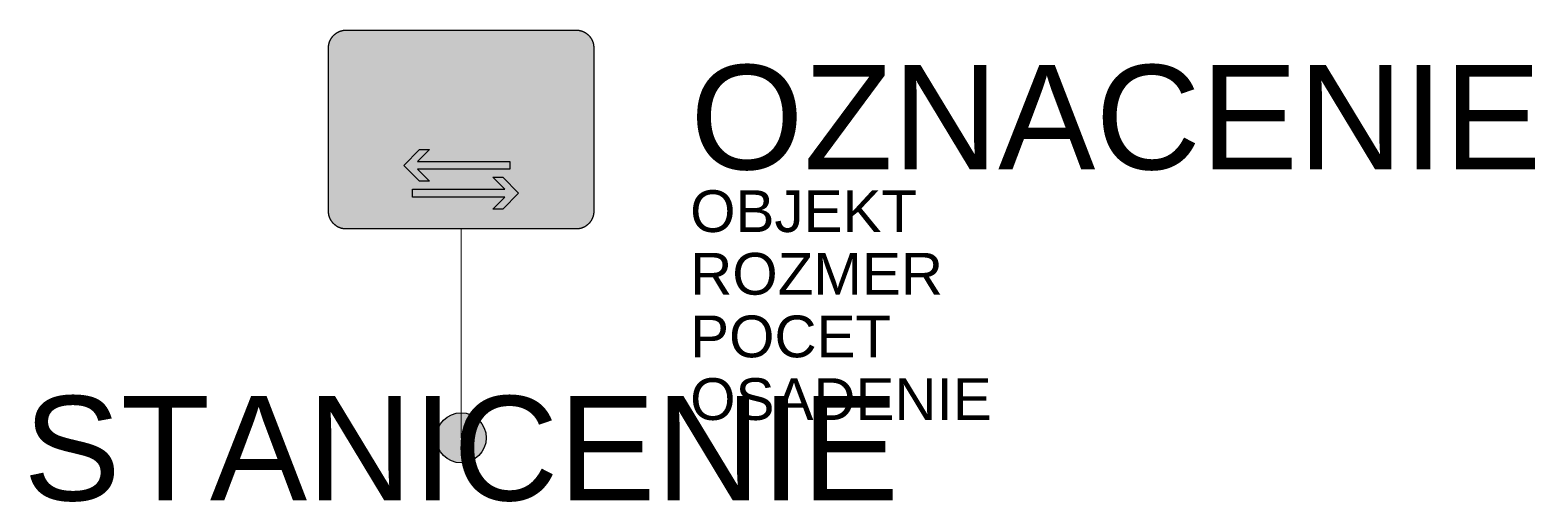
# Model space of a CAD drawing. Header units: metres. Extents: x -10.3 to 25.7, y -1.5 to 9.8.
import ezdxf
from ezdxf.enums import TextEntityAlignment as Align

# ---------------------------------------------------------------- set-up
doc = ezdxf.new("R2010")
doc.units = ezdxf.units.M
doc.layers.get('Defpoints').update_dxf_attribs({"color": 140, "lineweight": 5})
doc.styles.get("Standard").update_dxf_attribs({"font": 'arial.ttf'})

msp = doc.modelspace()

# ---------------------------------------------------------------- hatches: boundary and pattern name
at = {"true_color": 0xf1efea}
msp.add_hatch(color=7, dxfattribs=at).paths.add_polyline_path([(-2.752, 5), (-2.757, 5), (-2.762, 5), (-2.767, 5), (-2.773, 5), (-2.778, 5.001), (-2.783, 5.001), (-2.788, 5.002), (-2.793, 5.002), (-2.799, 5.003), (-2.804, 5.003), (-2.809, 5.004), (-2.814, 5.005), (-2.819, 5.005), (-2.824, 5.006), (-2.83, 5.007), (-2.835, 5.008), (-2.84, 5.009), (-2.845, 5.01), (-2.85, 5.012), (-2.855, 5.013), (-2.86, 5.014), (-2.865, 5.015), (-2.87, 5.017), (-2.875, 5.018), (-2.88, 5.02), (-2.885, 5.021), (-2.89, 5.023), (-2.894, 5.025), (-2.899, 5.027), (-2.904, 5.028), (-2.909, 5.03), (-2.914, 5.032), (-2.918, 5.034), (-2.923, 5.036), (-2.928, 5.038), (-2.933, 5.041), (-2.937, 5.043), (-2.942, 5.045), (-2.946, 5.047), (-2.951, 5.05), (-2.956, 5.052), (-2.96, 5.055), (-2.965, 5.057), (-2.969, 5.06), (-2.973, 5.063), (-2.978, 5.065), (-2.982, 5.068), (-2.987, 5.071), (-2.991, 5.074), (-2.995, 5.077), (-2.999, 5.08), (-3.004, 5.083), (-3.008, 5.086), (-3.012, 5.089), (-3.016, 5.093), (-3.02, 5.096), (-3.024, 5.099), (-3.028, 5.103), (-3.032, 5.106), (-3.036, 5.109), (-3.04, 5.113), (-3.044, 5.117), (-3.047, 5.12), (-3.051, 5.124), (-3.055, 5.128), (-3.058, 5.131), (-3.062, 5.135), (-3.065, 5.139), (-3.069, 5.143), (-3.072, 5.147), (-3.076, 5.151), (-3.079, 5.155), (-3.082, 5.159), (-3.086, 5.163), (-3.089, 5.167), (-3.092, 5.171), (-3.095, 5.176), (-3.098, 5.18), (-3.101, 5.184), (-3.104, 5.188), (-3.107, 5.193), (-3.109, 5.197), (-3.112, 5.201), (-3.115, 5.206), (-3.118, 5.21), (-3.12, 5.215), (-3.123, 5.219), (-3.125, 5.224), (-3.128, 5.229), (-3.13, 5.233), (-3.132, 5.238), (-3.134, 5.242), (-3.137, 5.247), (-3.139, 5.252), (-3.141, 5.256), (-3.143, 5.261), (-3.145, 5.266), (-3.147, 5.271), (-3.148, 5.276), (-3.15, 5.281), (-3.152, 5.285), (-3.154, 5.29), (-3.155, 5.295), (-3.157, 5.3), (-3.158, 5.305), (-3.16, 5.31), (-3.161, 5.315), (-3.162, 5.32), (-3.164, 5.325), (-3.165, 5.33), (-3.166, 5.335), (-3.167, 5.34), (-3.168, 5.345), (-3.169, 5.351), (-3.17, 5.356), (-3.17, 5.361), (-3.171, 5.366), (-3.172, 5.371), (-3.172, 5.376), (-3.173, 5.381), (-3.173, 5.387), (-3.174, 5.392), (-3.174, 5.397), (-3.174, 5.402), (-3.175, 5.408), (-3.175, 5.413), (-3.175, 5.418), (-3.175, 5.423), (-3.175, 9.339), (-3.175, 9.344), (-3.175, 9.35), (-3.175, 9.355), (-3.174, 9.36), (-3.174, 9.365), (-3.174, 9.371), (-3.173, 9.376), (-3.173, 9.381), (-3.172, 9.386), (-3.172, 9.391), (-3.171, 9.397), (-3.17, 9.402), (-3.17, 9.407), (-3.169, 9.412), (-3.168, 9.417), (-3.167, 9.422), (-3.166, 9.427), (-3.165, 9.432), (-3.164, 9.437), (-3.162, 9.442), (-3.161, 9.447), (-3.16, 9.452), (-3.158, 9.457), (-3.157, 9.462), (-3.155, 9.467), (-3.154, 9.472), (-3.152, 9.477), (-3.15, 9.482), (-3.148, 9.487), (-3.147, 9.492), (-3.145, 9.496), (-3.143, 9.501), (-3.141, 9.506), (-3.139, 9.511), (-3.137, 9.515), (-3.134, 9.52), (-3.132, 9.525), (-3.13, 9.529), (-3.128, 9.534), (-3.125, 9.538), (-3.123, 9.543), (-3.12, 9.548), (-3.118, 9.552), (-3.115, 9.556), (-3.112, 9.561), (-3.109, 9.565), (-3.107, 9.57), (-3.104, 9.574), (-3.101, 9.578), (-3.098, 9.583), (-3.095, 9.587), (-3.092, 9.591), (-3.089, 9.595), (-3.086, 9.599), (-3.082, 9.603), (-3.079, 9.607), (-3.076, 9.611), (-3.072, 9.615), (-3.069, 9.619), (-3.065, 9.623), (-3.062, 9.627), (-3.058, 9.631), (-3.055, 9.635), (-3.051, 9.638), (-3.047, 9.642), (-3.044, 9.646), (-3.04, 9.649), (-3.036, 9.653), (-3.032, 9.656), (-3.028, 9.66), (-3.024, 9.663), (-3.02, 9.667), (-3.016, 9.67), (-3.012, 9.673), (-3.008, 9.676), (-3.004, 9.679), (-2.999, 9.682), (-2.995, 9.685), (-2.991, 9.688), (-2.987, 9.691), (-2.982, 9.694), (-2.978, 9.697), (-2.973, 9.7), (-2.969, 9.702), (-2.965, 9.705), (-2.96, 9.708), (-2.956, 9.71), (-2.951, 9.713), (-2.946, 9.715), (-2.942, 9.717), (-2.937, 9.72), (-2.933, 9.722), (-2.928, 9.724), (-2.923, 9.726), (-2.918, 9.728), (-2.914, 9.73), (-2.909, 9.732), (-2.904, 9.734), (-2.899, 9.736), (-2.894, 9.738), (-2.89, 9.739), (-2.885, 9.741), (-2.88, 9.743), (-2.875, 9.744), (-2.87, 9.746), (-2.865, 9.747), (-2.86, 9.748), (-2.855, 9.75), (-2.85, 9.751), (-2.845, 9.752), (-2.84, 9.753), (-2.835, 9.754), (-2.83, 9.755), (-2.824, 9.756), (-2.819, 9.757), (-2.814, 9.758), (-2.809, 9.759), (-2.804, 9.759), (-2.799, 9.76), (-2.793, 9.76), (-2.788, 9.761), (-2.783, 9.761), (-2.778, 9.762), (-2.773, 9.762), (-2.767, 9.762), (-2.762, 9.762), (-2.757, 9.762), (-2.752, 9.762), (2.752, 9.762), (2.757, 9.762), (2.762, 9.762), (2.767, 9.762), (2.773, 9.762), (2.778, 9.762), (2.783, 9.761), (2.788, 9.761), (2.793, 9.76), (2.799, 9.76), (2.804, 9.759), (2.809, 9.759), (2.814, 9.758), (2.819, 9.757), (2.824, 9.756), (2.83, 9.755), (2.835, 9.754), (2.84, 9.753), (2.845, 9.752), (2.85, 9.751), (2.855, 9.75), (2.86, 9.748), (2.865, 9.747), (2.87, 9.746), (2.875, 9.744), (2.88, 9.743), (2.885, 9.741), (2.89, 9.739), (2.894, 9.738), (2.899, 9.736), (2.904, 9.734), (2.909, 9.732), (2.914, 9.73), (2.918, 9.728), (2.923, 9.726), (2.928, 9.724), (2.933, 9.722), (2.937, 9.72), (2.942, 9.717), (2.946, 9.715), (2.951, 9.713), (2.956, 9.71), (2.96, 9.708), (2.965, 9.705), (2.969, 9.702), (2.973, 9.7), (2.978, 9.697), (2.982, 9.694), (2.987, 9.691), (2.991, 9.688), (2.995, 9.685), (2.999, 9.682), (3.003, 9.679), (3.008, 9.676), (3.012, 9.673), (3.016, 9.67), (3.02, 9.667), (3.024, 9.663), (3.028, 9.66), (3.032, 9.656), (3.036, 9.653), (3.04, 9.649), (3.043, 9.646), (3.047, 9.642), (3.051, 9.638), (3.055, 9.635), (3.058, 9.631), (3.062, 9.627), (3.065, 9.623), (3.069, 9.619), (3.072, 9.615), (3.076, 9.611), (3.079, 9.607), (3.082, 9.603), (3.086, 9.599), (3.089, 9.595), (3.092, 9.591), (3.095, 9.587), (3.098, 9.583), (3.101, 9.578), (3.104, 9.574), (3.107, 9.57), (3.109, 9.565), (3.112, 9.561), (3.115, 9.556), (3.118, 9.552), (3.12, 9.548), (3.123, 9.543), (3.125, 9.538), (3.128, 9.534), (3.13, 9.529), (3.132, 9.525), (3.134, 9.52), (3.137, 9.515), (3.139, 9.511), (3.141, 9.506), (3.143, 9.501), (3.145, 9.496), (3.147, 9.492), (3.148, 9.487), (3.15, 9.482), (3.152, 9.477), (3.154, 9.472), (3.155, 9.467), (3.157, 9.462), (3.158, 9.457), (3.16, 9.452), (3.161, 9.447), (3.162, 9.442), (3.163, 9.437), (3.165, 9.432), (3.166, 9.427), (3.167, 9.422), (3.168, 9.417), (3.169, 9.412), (3.17, 9.407), (3.17, 9.402), (3.171, 9.397), (3.172, 9.391), (3.172, 9.386), (3.173, 9.381), (3.173, 9.376), (3.174, 9.371), (3.174, 9.365), (3.174, 9.36), (3.175, 9.355), (3.175, 9.35), (3.175, 9.344), (3.175, 9.339), (3.175, 5.423), (3.175, 5.418), (3.175, 5.413), (3.175, 5.408), (3.174, 5.402), (3.174, 5.397), (3.174, 5.392), (3.173, 5.387), (3.173, 5.381), (3.172, 5.376), (3.172, 5.371), (3.171, 5.366), (3.17, 5.361), (3.17, 5.356), (3.169, 5.351), (3.168, 5.345), (3.167, 5.34), (3.166, 5.335), (3.165, 5.33), (3.163, 5.325), (3.162, 5.32), (3.161, 5.315), (3.16, 5.31), (3.158, 5.305), (3.157, 5.3), (3.155, 5.295), (3.154, 5.29), (3.152, 5.285), (3.15, 5.281), (3.148, 5.276), (3.147, 5.271), (3.145, 5.266), (3.143, 5.261), (3.141, 5.256), (3.139, 5.252), (3.137, 5.247), (3.134, 5.242), (3.132, 5.238), (3.13, 5.233), (3.128, 5.229), (3.125, 5.224), (3.123, 5.219), (3.12, 5.215), (3.118, 5.21), (3.115, 5.206), (3.112, 5.201), (3.109, 5.197), (3.107, 5.193), (3.104, 5.188), (3.101, 5.184), (3.098, 5.18), (3.095, 5.176), (3.092, 5.171), (3.089, 5.167), (3.086, 5.163), (3.082, 5.159), (3.079, 5.155), (3.076, 5.151), (3.072, 5.147), (3.069, 5.143), (3.065, 5.139), (3.062, 5.135), (3.058, 5.131), (3.055, 5.128), (3.051, 5.124), (3.047, 5.12), (3.043, 5.117), (3.04, 5.113), (3.036, 5.109), (3.032, 5.106), (3.028, 5.103), (3.024, 5.099), (3.02, 5.096), (3.016, 5.093), (3.012, 5.089), (3.008, 5.086), (3.003, 5.083), (2.999, 5.08), (2.995, 5.077), (2.991, 5.074), (2.987, 5.071), (2.982, 5.068), (2.978, 5.065), (2.973, 5.063), (2.969, 5.06), (2.965, 5.057), (2.96, 5.055), (2.956, 5.052), (2.951, 5.05), (2.946, 5.047), (2.942, 5.045), (2.937, 5.043), (2.933, 5.041), (2.928, 5.038), (2.923, 5.036), (2.918, 5.034), (2.914, 5.032), (2.909, 5.03), (2.904, 5.028), (2.899, 5.027), (2.894, 5.025), (2.89, 5.023), (2.885, 5.021), (2.88, 5.02), (2.875, 5.018), (2.87, 5.017), (2.865, 5.015), (2.86, 5.014), (2.855, 5.013), (2.85, 5.012), (2.845, 5.01), (2.84, 5.009), (2.835, 5.008), (2.83, 5.007), (2.824, 5.006), (2.819, 5.005), (2.814, 5.005), (2.809, 5.004), (2.804, 5.003), (2.799, 5.003), (2.793, 5.002), (2.788, 5.002), (2.783, 5.001), (2.778, 5.001), (2.773, 5), (2.767, 5), (2.762, 5), (2.757, 5), (2.752, 5)])
at = {"true_color": 0x9b9b9b}
h = msp.add_hatch(color=253, dxfattribs=at)
h.paths.add_polyline_path([(-2.752, 5.106), (-2.76, 5.106), (-2.768, 5.106), (-2.776, 5.107), (-2.784, 5.107), (-2.792, 5.108), (-2.8, 5.109), (-2.808, 5.111), (-2.816, 5.112), (-2.823, 5.114), (-2.831, 5.116), (-2.839, 5.118), (-2.846, 5.12), (-2.854, 5.122), (-2.861, 5.125), (-2.868, 5.128), (-2.875, 5.131), (-2.882, 5.134), (-2.889, 5.137), (-2.896, 5.141), (-2.903, 5.144), (-2.91, 5.148), (-2.916, 5.152), (-2.923, 5.156), (-2.929, 5.16), (-2.935, 5.164), (-2.942, 5.169), (-2.948, 5.174), (-2.954, 5.178), (-2.959, 5.183), (-2.965, 5.188), (-2.971, 5.193), (-2.976, 5.199), (-2.981, 5.204), (-2.987, 5.21), (-2.992, 5.215), (-2.997, 5.221), (-3.001, 5.227), (-3.006, 5.233), (-3.011, 5.239), (-3.015, 5.246), (-3.019, 5.252), (-3.023, 5.259), (-3.027, 5.265), (-3.031, 5.272), (-3.034, 5.279), (-3.038, 5.286), (-3.041, 5.293), (-3.044, 5.3), (-3.047, 5.307), (-3.05, 5.314), (-3.053, 5.321), (-3.055, 5.329), (-3.057, 5.336), (-3.059, 5.344), (-3.061, 5.352), (-3.063, 5.359), (-3.064, 5.367), (-3.066, 5.375), (-3.067, 5.383), (-3.068, 5.391), (-3.068, 5.399), (-3.069, 5.407), (-3.069, 5.415), (-3.069, 5.423), (-3.069, 9.339), (-3.069, 9.347), (-3.069, 9.355), (-3.068, 9.364), (-3.068, 9.372), (-3.067, 9.38), (-3.066, 9.388), (-3.064, 9.395), (-3.063, 9.403), (-3.061, 9.411), (-3.059, 9.418), (-3.057, 9.426), (-3.055, 9.434), (-3.053, 9.441), (-3.05, 9.448), (-3.047, 9.456), (-3.044, 9.463), (-3.041, 9.47), (-3.038, 9.477), (-3.034, 9.484), (-3.031, 9.49), (-3.027, 9.497), (-3.023, 9.504), (-3.019, 9.51), (-3.015, 9.517), (-3.011, 9.523), (-3.006, 9.529), (-3.001, 9.535), (-2.997, 9.541), (-2.992, 9.547), (-2.987, 9.553), (-2.981, 9.558), (-2.976, 9.564), (-2.971, 9.569), (-2.965, 9.574), (-2.959, 9.579), (-2.954, 9.584), (-2.948, 9.589), (-2.942, 9.594), (-2.935, 9.598), (-2.929, 9.602), (-2.923, 9.607), (-2.916, 9.611), (-2.91, 9.615), (-2.903, 9.618), (-2.896, 9.622), (-2.889, 9.625), (-2.882, 9.629), (-2.875, 9.632), (-2.868, 9.635), (-2.861, 9.637), (-2.854, 9.64), (-2.846, 9.642), (-2.839, 9.645), (-2.831, 9.647), (-2.823, 9.649), (-2.816, 9.65), (-2.808, 9.652), (-2.8, 9.653), (-2.792, 9.654), (-2.784, 9.655), (-2.776, 9.656), (-2.768, 9.656), (-2.76, 9.657), (-2.752, 9.657), (2.752, 9.657), (2.76, 9.657), (2.768, 9.656), (2.776, 9.656), (2.784, 9.655), (2.792, 9.654), (2.8, 9.653), (2.808, 9.652), (2.816, 9.65), (2.823, 9.649), (2.831, 9.647), (2.839, 9.645), (2.846, 9.642), (2.853, 9.64), (2.861, 9.637), (2.868, 9.635), (2.875, 9.632), (2.882, 9.629), (2.889, 9.625), (2.896, 9.622), (2.903, 9.618), (2.91, 9.615), (2.916, 9.611), (2.923, 9.607), (2.929, 9.602), (2.935, 9.598), (2.942, 9.594), (2.948, 9.589), (2.954, 9.584), (2.959, 9.579), (2.965, 9.574), (2.971, 9.569), (2.976, 9.564), (2.981, 9.558), (2.987, 9.553), (2.992, 9.547), (2.997, 9.541), (3.001, 9.535), (3.006, 9.529), (3.011, 9.523), (3.015, 9.517), (3.019, 9.51), (3.023, 9.504), (3.027, 9.497), (3.031, 9.49), (3.034, 9.484), (3.038, 9.477), (3.041, 9.47), (3.044, 9.463), (3.047, 9.456), (3.05, 9.448), (3.052, 9.441), (3.055, 9.434), (3.057, 9.426), (3.059, 9.418), (3.061, 9.411), (3.063, 9.403), (3.064, 9.395), (3.066, 9.388), (3.067, 9.38), (3.068, 9.372), (3.068, 9.364), (3.069, 9.355), (3.069, 9.347), (3.069, 9.339), (3.069, 5.423), (3.069, 5.415), (3.069, 5.407), (3.068, 5.399), (3.068, 5.391), (3.067, 5.383), (3.066, 5.375), (3.064, 5.367), (3.063, 5.359), (3.061, 5.352), (3.059, 5.344), (3.057, 5.336), (3.055, 5.329), (3.052, 5.321), (3.05, 5.314), (3.047, 5.307), (3.044, 5.3), (3.041, 5.293), (3.038, 5.286), (3.034, 5.279), (3.031, 5.272), (3.027, 5.265), (3.023, 5.259), (3.019, 5.252), (3.015, 5.246), (3.011, 5.239), (3.006, 5.233), (3.001, 5.227), (2.997, 5.221), (2.992, 5.215), (2.987, 5.21), (2.981, 5.204), (2.976, 5.199), (2.971, 5.193), (2.965, 5.188), (2.959, 5.183), (2.954, 5.178), (2.948, 5.174), (2.942, 5.169), (2.935, 5.164), (2.929, 5.16), (2.923, 5.156), (2.916, 5.152), (2.91, 5.148), (2.903, 5.144), (2.896, 5.141), (2.889, 5.137), (2.882, 5.134), (2.875, 5.131), (2.868, 5.128), (2.861, 5.125), (2.853, 5.122), (2.846, 5.12), (2.839, 5.118), (2.831, 5.116), (2.823, 5.114), (2.816, 5.112), (2.808, 5.111), (2.8, 5.109), (2.792, 5.108), (2.784, 5.107), (2.776, 5.107), (2.768, 5.106), (2.76, 5.106), (2.752, 5.106)])
h.paths.add_polyline_path([(-2.752, 5.265), (-2.756, 5.265), (-2.76, 5.265), (-2.764, 5.265), (-2.768, 5.265), (-2.772, 5.266), (-2.776, 5.266), (-2.78, 5.267), (-2.784, 5.268), (-2.788, 5.269), (-2.791, 5.27), (-2.795, 5.271), (-2.799, 5.272), (-2.803, 5.273), (-2.806, 5.274), (-2.81, 5.276), (-2.813, 5.277), (-2.817, 5.279), (-2.82, 5.28), (-2.824, 5.282), (-2.827, 5.284), (-2.831, 5.286), (-2.834, 5.288), (-2.837, 5.29), (-2.84, 5.292), (-2.844, 5.294), (-2.847, 5.296), (-2.85, 5.298), (-2.853, 5.301), (-2.856, 5.303), (-2.858, 5.306), (-2.861, 5.308), (-2.864, 5.311), (-2.867, 5.314), (-2.869, 5.317), (-2.872, 5.319), (-2.874, 5.322), (-2.877, 5.325), (-2.879, 5.328), (-2.881, 5.331), (-2.883, 5.335), (-2.885, 5.338), (-2.887, 5.341), (-2.889, 5.344), (-2.891, 5.348), (-2.893, 5.351), (-2.895, 5.354), (-2.896, 5.358), (-2.898, 5.361), (-2.899, 5.365), (-2.901, 5.369), (-2.902, 5.372), (-2.903, 5.376), (-2.904, 5.38), (-2.905, 5.384), (-2.906, 5.387), (-2.907, 5.391), (-2.908, 5.395), (-2.909, 5.399), (-2.909, 5.403), (-2.91, 5.407), (-2.91, 5.411), (-2.91, 5.415), (-2.91, 5.419), (-2.91, 5.423), (-2.91, 9.339), (-2.91, 9.343), (-2.91, 9.347), (-2.91, 9.351), (-2.91, 9.355), (-2.909, 9.359), (-2.909, 9.363), (-2.908, 9.367), (-2.907, 9.371), (-2.906, 9.375), (-2.905, 9.379), (-2.904, 9.383), (-2.903, 9.386), (-2.902, 9.39), (-2.901, 9.394), (-2.899, 9.397), (-2.898, 9.401), (-2.896, 9.404), (-2.895, 9.408), (-2.893, 9.411), (-2.891, 9.415), (-2.889, 9.418), (-2.887, 9.421), (-2.885, 9.425), (-2.883, 9.428), (-2.881, 9.431), (-2.879, 9.434), (-2.877, 9.437), (-2.874, 9.44), (-2.872, 9.443), (-2.869, 9.446), (-2.867, 9.449), (-2.864, 9.451), (-2.861, 9.454), (-2.858, 9.457), (-2.856, 9.459), (-2.853, 9.462), (-2.85, 9.464), (-2.847, 9.466), (-2.844, 9.469), (-2.84, 9.471), (-2.837, 9.473), (-2.834, 9.475), (-2.831, 9.477), (-2.827, 9.479), (-2.824, 9.48), (-2.82, 9.482), (-2.817, 9.484), (-2.813, 9.485), (-2.81, 9.487), (-2.806, 9.488), (-2.803, 9.49), (-2.799, 9.491), (-2.795, 9.492), (-2.791, 9.493), (-2.788, 9.494), (-2.784, 9.495), (-2.78, 9.495), (-2.776, 9.496), (-2.772, 9.497), (-2.768, 9.497), (-2.764, 9.497), (-2.76, 9.498), (-2.756, 9.498), (-2.752, 9.498), (2.752, 9.498), (2.756, 9.498), (2.76, 9.498), (2.764, 9.497), (2.768, 9.497), (2.772, 9.497), (2.776, 9.496), (2.78, 9.495), (2.784, 9.495), (2.787, 9.494), (2.791, 9.493), (2.795, 9.492), (2.799, 9.491), (2.803, 9.49), (2.806, 9.488), (2.81, 9.487), (2.813, 9.485), (2.817, 9.484), (2.82, 9.482), (2.824, 9.48), (2.827, 9.479), (2.831, 9.477), (2.834, 9.475), (2.837, 9.473), (2.84, 9.471), (2.844, 9.469), (2.847, 9.466), (2.85, 9.464), (2.853, 9.462), (2.856, 9.459), (2.858, 9.457), (2.861, 9.454), (2.864, 9.451), (2.867, 9.449), (2.869, 9.446), (2.872, 9.443), (2.874, 9.44), (2.877, 9.437), (2.879, 9.434), (2.881, 9.431), (2.883, 9.428), (2.885, 9.425), (2.887, 9.421), (2.889, 9.418), (2.891, 9.415), (2.893, 9.411), (2.895, 9.408), (2.896, 9.404), (2.898, 9.401), (2.899, 9.397), (2.901, 9.394), (2.902, 9.39), (2.903, 9.386), (2.904, 9.383), (2.905, 9.379), (2.906, 9.375), (2.907, 9.371), (2.908, 9.367), (2.909, 9.363), (2.909, 9.359), (2.91, 9.355), (2.91, 9.351), (2.91, 9.347), (2.91, 9.343), (2.91, 9.339), (2.91, 5.423), (2.91, 5.419), (2.91, 5.415), (2.91, 5.411), (2.91, 5.407), (2.909, 5.403), (2.909, 5.399), (2.908, 5.395), (2.907, 5.391), (2.906, 5.387), (2.905, 5.384), (2.904, 5.38), (2.903, 5.376), (2.902, 5.372), (2.901, 5.369), (2.899, 5.365), (2.898, 5.361), (2.896, 5.358), (2.895, 5.354), (2.893, 5.351), (2.891, 5.348), (2.889, 5.344), (2.887, 5.341), (2.885, 5.338), (2.883, 5.335), (2.881, 5.331), (2.879, 5.328), (2.877, 5.325), (2.874, 5.322), (2.872, 5.319), (2.869, 5.317), (2.867, 5.314), (2.864, 5.311), (2.861, 5.308), (2.858, 5.306), (2.856, 5.303), (2.853, 5.301), (2.85, 5.298), (2.847, 5.296), (2.844, 5.294), (2.84, 5.292), (2.837, 5.29), (2.834, 5.288), (2.831, 5.286), (2.827, 5.284), (2.824, 5.282), (2.82, 5.28), (2.817, 5.279), (2.813, 5.277), (2.81, 5.276), (2.806, 5.274), (2.803, 5.273), (2.799, 5.272), (2.795, 5.271), (2.791, 5.27), (2.787, 5.269), (2.784, 5.268), (2.78, 5.267), (2.776, 5.266), (2.772, 5.266), (2.768, 5.265), (2.764, 5.265), (2.76, 5.265), (2.756, 5.265), (2.752, 5.265)], flags=16)
for points in [[(-1.376, 6.524), (-0.995, 6.905), (-0.757, 6.905), (-1.042, 6.619), (1.164, 6.619), (1.164, 6.429), (-1.042, 6.429), (-0.757, 6.143), (-0.995, 6.143)], [(1.376, 5.857), (0.995, 5.476), (0.757, 5.476), (1.042, 5.762), (-1.164, 5.762), (-1.164, 5.953), (1.042, 5.953), (0.757, 6.238), (0.995, 6.238)]]:
    msp.add_hatch(color=253, dxfattribs=at).paths.add_polyline_path(points)
h = msp.add_hatch(color=0)
h.dxf.hatch_style = 1
h.paths.add_polyline_path([(0.6, 0, 1), (-0.6, 0, 1)])

# ---------------------------------------------------------------- linework, layer by layer
at = {"lineweight": 9}
msp.add_line((0, 5), (0, 2.5), dxfattribs=at)
at = {"color": 0, "lineweight": 9}
msp.add_line((0, 2.5), (0, 0), dxfattribs=at)
at = {"color": 7, "true_color": 0xf1efea}
msp.add_lwpolyline([(-2.752, 5), (-2.757, 5), (-2.762, 5), (-2.767, 5), (-2.773, 5), (-2.778, 5.001), (-2.783, 5.001), (-2.788, 5.002), (-2.793, 5.002), (-2.799, 5.003), (-2.804, 5.003), (-2.809, 5.004), (-2.814, 5.005), (-2.819, 5.005), (-2.824, 5.006), (-2.83, 5.007), (-2.835, 5.008), (-2.84, 5.009), (-2.845, 5.01), (-2.85, 5.012), (-2.855, 5.013), (-2.86, 5.014), (-2.865, 5.015), (-2.87, 5.017), (-2.875, 5.018), (-2.88, 5.02), (-2.885, 5.021), (-2.89, 5.023), (-2.894, 5.025), (-2.899, 5.027), (-2.904, 5.028), (-2.909, 5.03), (-2.914, 5.032), (-2.918, 5.034), (-2.923, 5.036), (-2.928, 5.038), (-2.933, 5.041), (-2.937, 5.043), (-2.942, 5.045), (-2.946, 5.047), (-2.951, 5.05), (-2.956, 5.052), (-2.96, 5.055), (-2.965, 5.057), (-2.969, 5.06), (-2.973, 5.063), (-2.978, 5.065), (-2.982, 5.068), (-2.987, 5.071), (-2.991, 5.074), (-2.995, 5.077), (-2.999, 5.08), (-3.004, 5.083), (-3.008, 5.086), (-3.012, 5.089), (-3.016, 5.093), (-3.02, 5.096), (-3.024, 5.099), (-3.028, 5.103), (-3.032, 5.106), (-3.036, 5.109), (-3.04, 5.113), (-3.044, 5.117), (-3.047, 5.12), (-3.051, 5.124), (-3.055, 5.128), (-3.058, 5.131), (-3.062, 5.135), (-3.065, 5.139), (-3.069, 5.143), (-3.072, 5.147), (-3.076, 5.151), (-3.079, 5.155), (-3.082, 5.159), (-3.086, 5.163), (-3.089, 5.167), (-3.092, 5.171), (-3.095, 5.176), (-3.098, 5.18), (-3.101, 5.184), (-3.104, 5.188), (-3.107, 5.193), (-3.109, 5.197), (-3.112, 5.201), (-3.115, 5.206), (-3.118, 5.21), (-3.12, 5.215), (-3.123, 5.219), (-3.125, 5.224), (-3.128, 5.229), (-3.13, 5.233), (-3.132, 5.238), (-3.134, 5.242), (-3.137, 5.247), (-3.139, 5.252), (-3.141, 5.256), (-3.143, 5.261), (-3.145, 5.266), (-3.147, 5.271), (-3.148, 5.276), (-3.15, 5.281), (-3.152, 5.285), (-3.154, 5.29), (-3.155, 5.295), (-3.157, 5.3), (-3.158, 5.305), (-3.16, 5.31), (-3.161, 5.315), (-3.162, 5.32), (-3.164, 5.325), (-3.165, 5.33), (-3.166, 5.335), (-3.167, 5.34), (-3.168, 5.345), (-3.169, 5.351), (-3.17, 5.356), (-3.17, 5.361), (-3.171, 5.366), (-3.172, 5.371), (-3.172, 5.376), (-3.173, 5.381), (-3.173, 5.387), (-3.174, 5.392), (-3.174, 5.397), (-3.174, 5.402), (-3.175, 5.408), (-3.175, 5.413), (-3.175, 5.418), (-3.175, 5.423), (-3.175, 9.339), (-3.175, 9.344), (-3.175, 9.35), (-3.175, 9.355), (-3.174, 9.36), (-3.174, 9.365), (-3.174, 9.371), (-3.173, 9.376), (-3.173, 9.381), (-3.172, 9.386), (-3.172, 9.391), (-3.171, 9.397), (-3.17, 9.402), (-3.17, 9.407), (-3.169, 9.412), (-3.168, 9.417), (-3.167, 9.422), (-3.166, 9.427), (-3.165, 9.432), (-3.164, 9.437), (-3.162, 9.442), (-3.161, 9.447), (-3.16, 9.452), (-3.158, 9.457), (-3.157, 9.462), (-3.155, 9.467), (-3.154, 9.472), (-3.152, 9.477), (-3.15, 9.482), (-3.148, 9.487), (-3.147, 9.492), (-3.145, 9.496), (-3.143, 9.501), (-3.141, 9.506), (-3.139, 9.511), (-3.137, 9.515), (-3.134, 9.52), (-3.132, 9.525), (-3.13, 9.529), (-3.128, 9.534), (-3.125, 9.538), (-3.123, 9.543), (-3.12, 9.548), (-3.118, 9.552), (-3.115, 9.556), (-3.112, 9.561), (-3.109, 9.565), (-3.107, 9.57), (-3.104, 9.574), (-3.101, 9.578), (-3.098, 9.583), (-3.095, 9.587), (-3.092, 9.591), (-3.089, 9.595), (-3.086, 9.599), (-3.082, 9.603), (-3.079, 9.607), (-3.076, 9.611), (-3.072, 9.615), (-3.069, 9.619), (-3.065, 9.623), (-3.062, 9.627), (-3.058, 9.631), (-3.055, 9.635), (-3.051, 9.638), (-3.047, 9.642), (-3.044, 9.646), (-3.04, 9.649), (-3.036, 9.653), (-3.032, 9.656), (-3.028, 9.66), (-3.024, 9.663), (-3.02, 9.667), (-3.016, 9.67), (-3.012, 9.673), (-3.008, 9.676), (-3.004, 9.679), (-2.999, 9.682), (-2.995, 9.685), (-2.991, 9.688), (-2.987, 9.691), (-2.982, 9.694), (-2.978, 9.697), (-2.973, 9.7), (-2.969, 9.702), (-2.965, 9.705), (-2.96, 9.708), (-2.956, 9.71), (-2.951, 9.713), (-2.946, 9.715), (-2.942, 9.717), (-2.937, 9.72), (-2.933, 9.722), (-2.928, 9.724), (-2.923, 9.726), (-2.918, 9.728), (-2.914, 9.73), (-2.909, 9.732), (-2.904, 9.734), (-2.899, 9.736), (-2.894, 9.738), (-2.89, 9.739), (-2.885, 9.741), (-2.88, 9.743), (-2.875, 9.744), (-2.87, 9.746), (-2.865, 9.747), (-2.86, 9.748), (-2.855, 9.75), (-2.85, 9.751), (-2.845, 9.752), (-2.84, 9.753), (-2.835, 9.754), (-2.83, 9.755), (-2.824, 9.756), (-2.819, 9.757), (-2.814, 9.758), (-2.809, 9.759), (-2.804, 9.759), (-2.799, 9.76), (-2.793, 9.76), (-2.788, 9.761), (-2.783, 9.761), (-2.778, 9.762), (-2.773, 9.762), (-2.767, 9.762), (-2.762, 9.762), (-2.757, 9.762), (-2.752, 9.762), (2.752, 9.762), (2.757, 9.762), (2.762, 9.762), (2.767, 9.762), (2.773, 9.762), (2.778, 9.762), (2.783, 9.761), (2.788, 9.761), (2.793, 9.76), (2.799, 9.76), (2.804, 9.759), (2.809, 9.759), (2.814, 9.758), (2.819, 9.757), (2.824, 9.756), (2.83, 9.755), (2.835, 9.754), (2.84, 9.753), (2.845, 9.752), (2.85, 9.751), (2.855, 9.75), (2.86, 9.748), (2.865, 9.747), (2.87, 9.746), (2.875, 9.744), (2.88, 9.743), (2.885, 9.741), (2.89, 9.739), (2.894, 9.738), (2.899, 9.736), (2.904, 9.734), (2.909, 9.732), (2.914, 9.73), (2.918, 9.728), (2.923, 9.726), (2.928, 9.724), (2.933, 9.722), (2.937, 9.72), (2.942, 9.717), (2.946, 9.715), (2.951, 9.713), (2.956, 9.71), (2.96, 9.708), (2.965, 9.705), (2.969, 9.702), (2.973, 9.7), (2.978, 9.697), (2.982, 9.694), (2.987, 9.691), (2.991, 9.688), (2.995, 9.685), (2.999, 9.682), (3.003, 9.679), (3.008, 9.676), (3.012, 9.673), (3.016, 9.67), (3.02, 9.667), (3.024, 9.663), (3.028, 9.66), (3.032, 9.656), (3.036, 9.653), (3.04, 9.649), (3.043, 9.646), (3.047, 9.642), (3.051, 9.638), (3.055, 9.635), (3.058, 9.631), (3.062, 9.627), (3.065, 9.623), (3.069, 9.619), (3.072, 9.615), (3.076, 9.611), (3.079, 9.607), (3.082, 9.603), (3.086, 9.599), (3.089, 9.595), (3.092, 9.591), (3.095, 9.587), (3.098, 9.583), (3.101, 9.578), (3.104, 9.574), (3.107, 9.57), (3.109, 9.565), (3.112, 9.561), (3.115, 9.556), (3.118, 9.552), (3.12, 9.548), (3.123, 9.543), (3.125, 9.538), (3.128, 9.534), (3.13, 9.529), (3.132, 9.525), (3.134, 9.52), (3.137, 9.515), (3.139, 9.511), (3.141, 9.506), (3.143, 9.501), (3.145, 9.496), (3.147, 9.492), (3.148, 9.487), (3.15, 9.482), (3.152, 9.477), (3.154, 9.472), (3.155, 9.467), (3.157, 9.462), (3.158, 9.457), (3.16, 9.452), (3.161, 9.447), (3.162, 9.442), (3.163, 9.437), (3.165, 9.432), (3.166, 9.427), (3.167, 9.422), (3.168, 9.417), (3.169, 9.412), (3.17, 9.407), (3.17, 9.402), (3.171, 9.397), (3.172, 9.391), (3.172, 9.386), (3.173, 9.381), (3.173, 9.376), (3.174, 9.371), (3.174, 9.365), (3.174, 9.36), (3.175, 9.355), (3.175, 9.35), (3.175, 9.344), (3.175, 9.339), (3.175, 5.423), (3.175, 5.418), (3.175, 5.413), (3.175, 5.408), (3.174, 5.402), (3.174, 5.397), (3.174, 5.392), (3.173, 5.387), (3.173, 5.381), (3.172, 5.376), (3.172, 5.371), (3.171, 5.366), (3.17, 5.361), (3.17, 5.356), (3.169, 5.351), (3.168, 5.345), (3.167, 5.34), (3.166, 5.335), (3.165, 5.33), (3.163, 5.325), (3.162, 5.32), (3.161, 5.315), (3.16, 5.31), (3.158, 5.305), (3.157, 5.3), (3.155, 5.295), (3.154, 5.29), (3.152, 5.285), (3.15, 5.281), (3.148, 5.276), (3.147, 5.271), (3.145, 5.266), (3.143, 5.261), (3.141, 5.256), (3.139, 5.252), (3.137, 5.247), (3.134, 5.242), (3.132, 5.238), (3.13, 5.233), (3.128, 5.229), (3.125, 5.224), (3.123, 5.219), (3.12, 5.215), (3.118, 5.21), (3.115, 5.206), (3.112, 5.201), (3.109, 5.197), (3.107, 5.193), (3.104, 5.188), (3.101, 5.184), (3.098, 5.18), (3.095, 5.176), (3.092, 5.171), (3.089, 5.167), (3.086, 5.163), (3.082, 5.159), (3.079, 5.155), (3.076, 5.151), (3.072, 5.147), (3.069, 5.143), (3.065, 5.139), (3.062, 5.135), (3.058, 5.131), (3.055, 5.128), (3.051, 5.124), (3.047, 5.12), (3.043, 5.117), (3.04, 5.113), (3.036, 5.109), (3.032, 5.106), (3.028, 5.103), (3.024, 5.099), (3.02, 5.096), (3.016, 5.093), (3.012, 5.089), (3.008, 5.086), (3.003, 5.083), (2.999, 5.08), (2.995, 5.077), (2.991, 5.074), (2.987, 5.071), (2.982, 5.068), (2.978, 5.065), (2.973, 5.063), (2.969, 5.06), (2.965, 5.057), (2.96, 5.055), (2.956, 5.052), (2.951, 5.05), (2.946, 5.047), (2.942, 5.045), (2.937, 5.043), (2.933, 5.041), (2.928, 5.038), (2.923, 5.036), (2.918, 5.034), (2.914, 5.032), (2.909, 5.03), (2.904, 5.028), (2.899, 5.027), (2.894, 5.025), (2.89, 5.023), (2.885, 5.021), (2.88, 5.02), (2.875, 5.018), (2.87, 5.017), (2.865, 5.015), (2.86, 5.014), (2.855, 5.013), (2.85, 5.012), (2.845, 5.01), (2.84, 5.009), (2.835, 5.008), (2.83, 5.007), (2.824, 5.006), (2.819, 5.005), (2.814, 5.005), (2.809, 5.004), (2.804, 5.003), (2.799, 5.003), (2.793, 5.002), (2.788, 5.002), (2.783, 5.001), (2.778, 5.001), (2.773, 5), (2.767, 5), (2.762, 5), (2.757, 5), (2.752, 5), (-2.752, 5)], dxfattribs=at)
at = {"color": 253, "true_color": 0x9b9b9b}
for points in [[(-1.376, 6.524), (-0.995, 6.905), (-0.757, 6.905), (-1.042, 6.619), (1.164, 6.619), (1.164, 6.429), (-1.042, 6.429), (-0.757, 6.143), (-0.995, 6.143), (-1.376, 6.524)], [(1.376, 5.857), (0.995, 5.476), (0.757, 5.476), (1.042, 5.762), (-1.164, 5.762), (-1.164, 5.953), (1.042, 5.953), (0.757, 6.238), (0.995, 6.238), (1.376, 5.857)]]:
    msp.add_lwpolyline(points, dxfattribs=at)
at = {"color": 0}
msp.add_circle((0, 0), 0.6, dxfattribs=at)

# ---------------------------------------------------------------- texts
msp.add_attdef('OZNACENIE', (5.482, 6.427), '512', height=2.5)
msp.add_attdef('STANICENIE', text='', height=2.5).set_placement((0, 1), align=Align.TOP_CENTER)
at = {"layer": 'Defpoints'}
for tag, p, s in [('OBJEKT', (5.482, 4.927), 'Jestvujúci'), ('ROZMER', (5.482, 3.427), '315x420/450x600/562x750'), ('POCET', (5.482, 1.927), ''), ('OSADENIE', (5.482, 0.427), '')]:
    msp.add_attdef(tag, p, s, height=1, dxfattribs=at)

doc.saveas('drawing.dxf')
